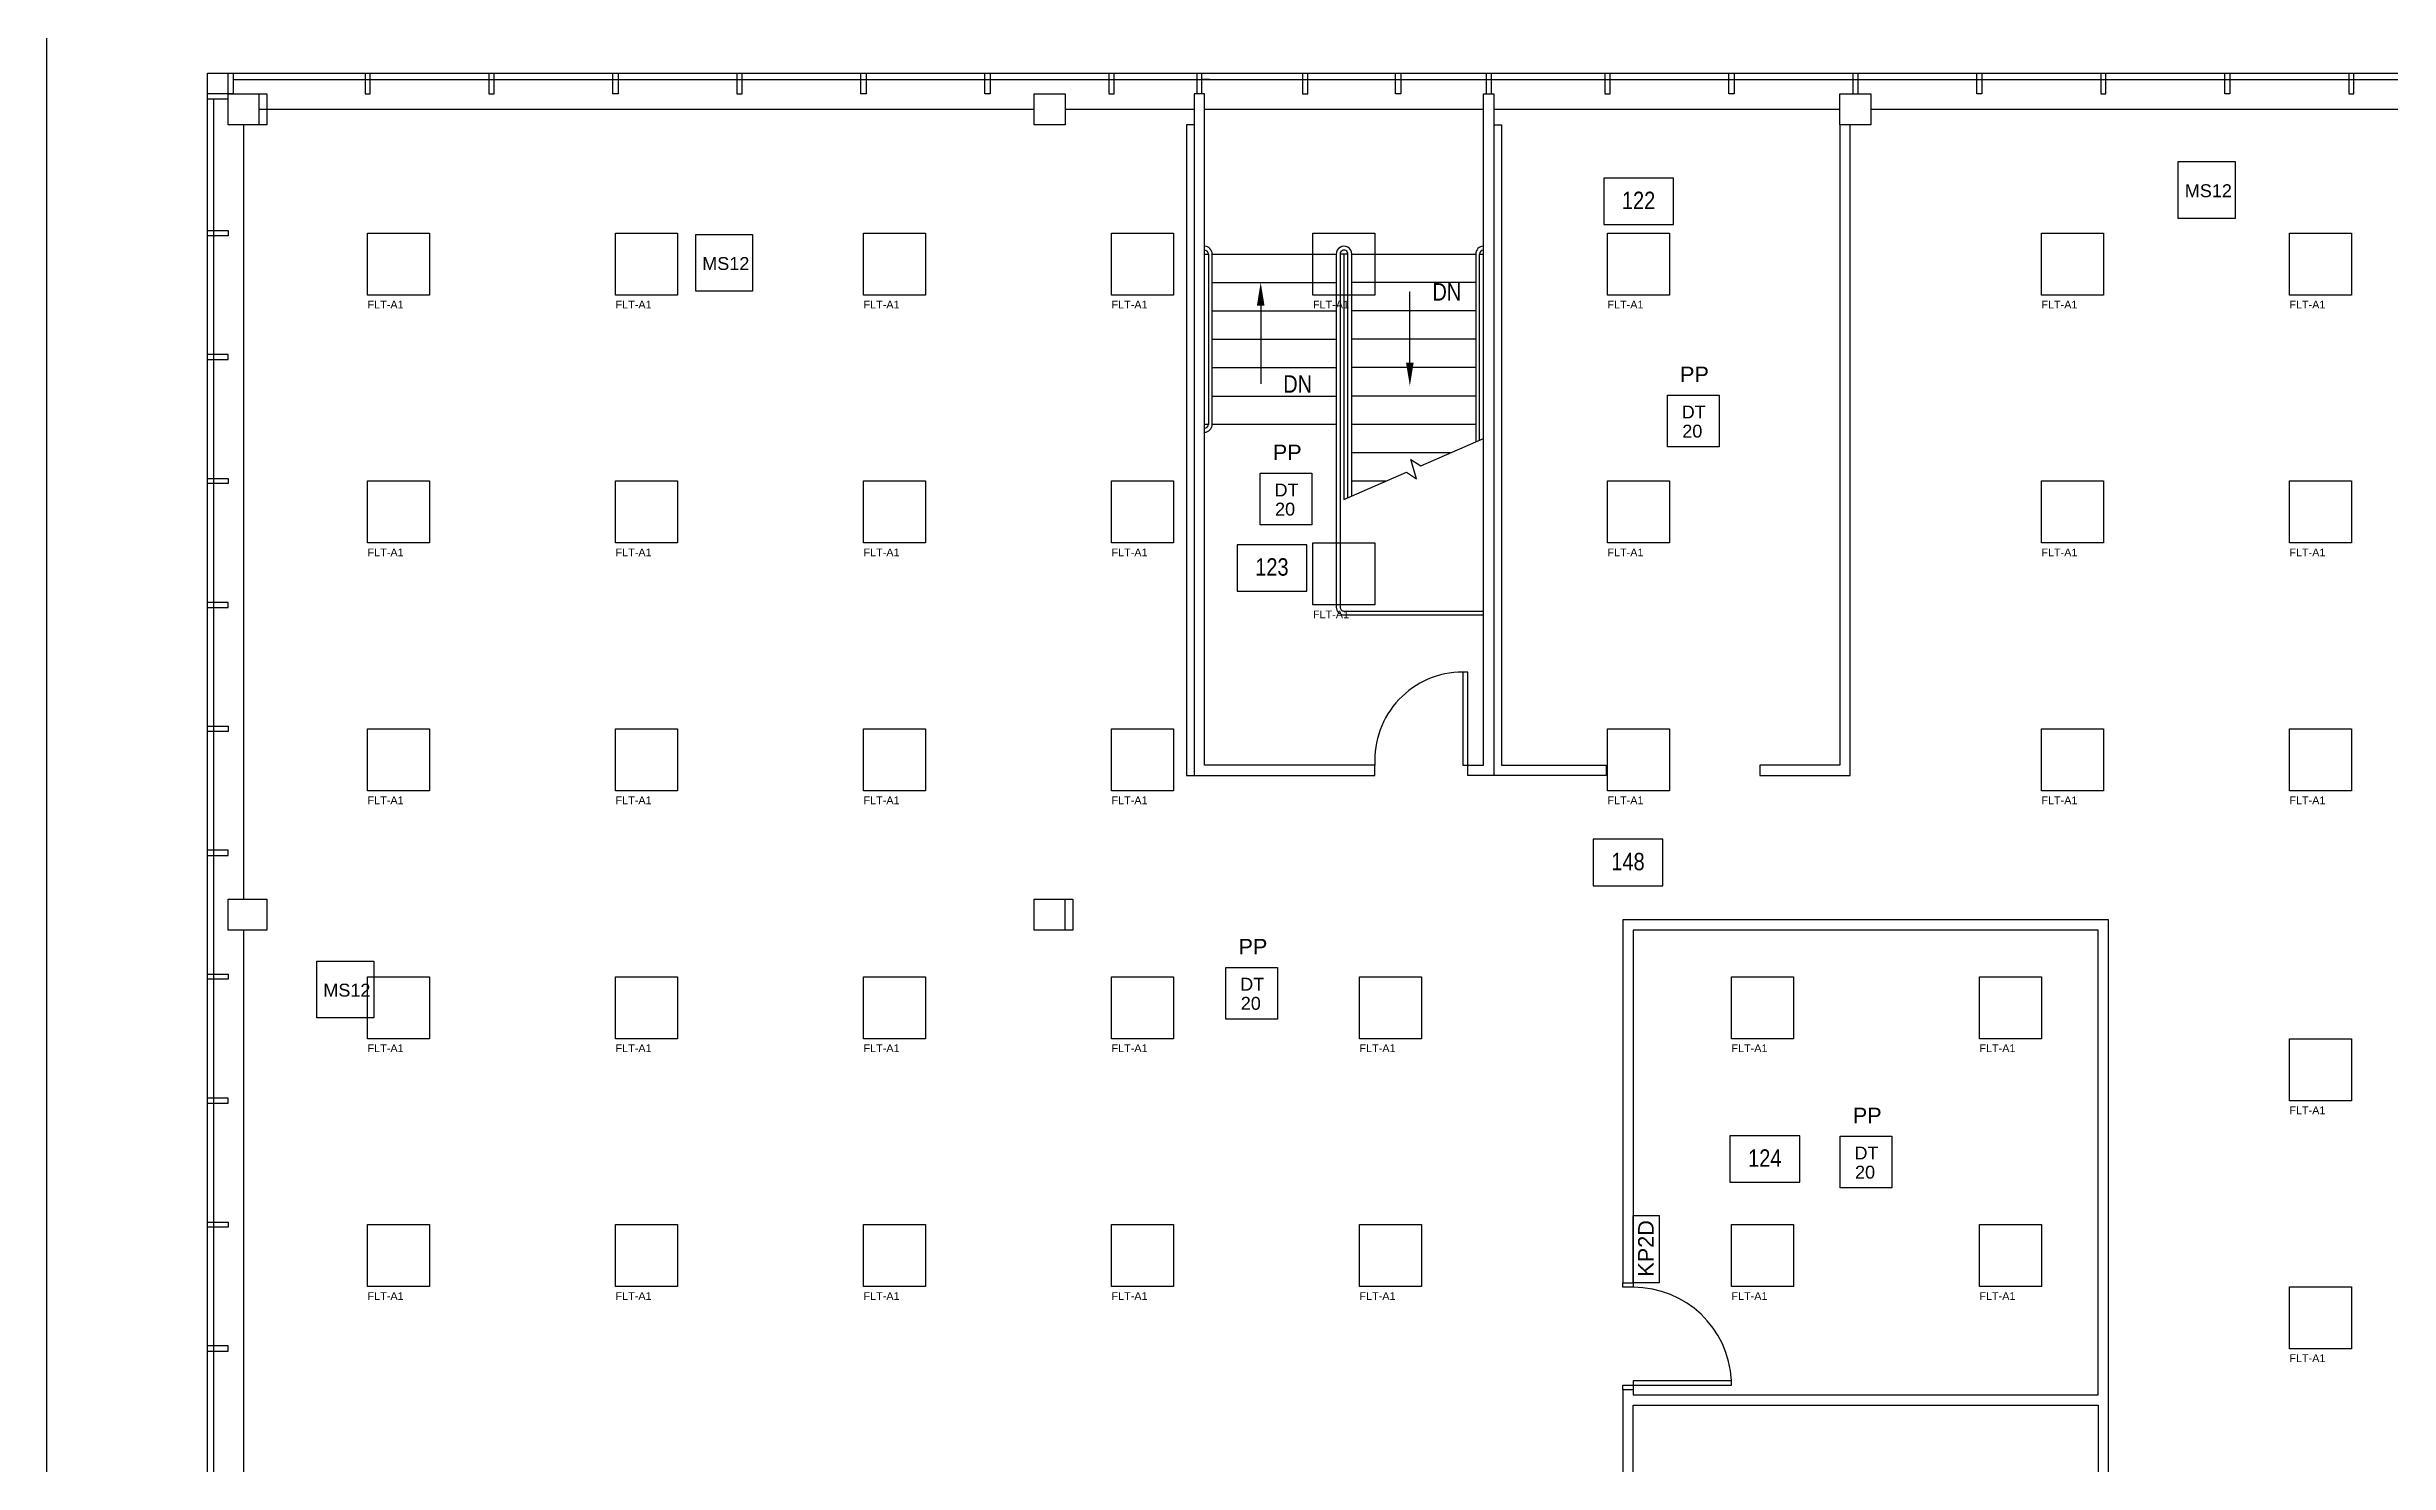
# Model space of a CAD drawing. Header units: inches. Extents: x 0 to 3575, y 0 to 2814.
# Drawn here: x 0 to 907, y 1797 to 2346 of the extents above; entities that cross this region are included whole.
import ezdxf
from ezdxf import colors
from ezdxf.entities.mleader import LeaderData, LeaderLine
from ezdxf.enums import TextEntityAlignment as Align
from ezdxf.math import Vec2, Vec3

# ---------------------------------------------------------------- set-up
doc = ezdxf.new("R2010")
doc.units = ezdxf.units.IN
doc.header["$MEASUREMENT"] = 0
doc.set_wipeout_variables(frame=1)
doc.layers.get('0').update_dxf_attribs({"color": 255})
doc.layers.add('FLT-Fixtures', color=3, linetype='Continuous')
doc.layers.add('FLT-Peripheral-Devices', color=6, linetype='Continuous')
doc.styles.get("Standard").update_dxf_attribs({"font": 'arial.ttf'})
doc.styles.add('XR-ARCH-NEW$0$DIMS', font='ARIALN.TTF')
doc.styles.add('XR-ARCH-NEW$0$NOTES-UNIV', font='ARIALN.TTF')

# ---------------------------------------------------------------- blocks, each defined once
blk = doc.blocks.new('XR-ARCH-NEW$0$Room No')
blk.add_lwpolyline([(-0.1406, 0), (0.1406, 0), (0.1406, 0.1875), (-0.1406, 0.1875)], close=True)
at = {"style": 'XR-ARCH-NEW$0$NOTES-UNIV'}
blk.add_attdef('ROOM_NO', text='', height=0.0703, dxfattribs=at).set_placement((-0.0003, 0.0977), align=Align.MIDDLE_CENTER)
blk = doc.blocks.new('FLT-A1')
at = {"layer": 'FLT-Fixtures'}
blk.add_lwpolyline([(0, 24), (24, 24), (24, 0), (0, 0)], close=True, dxfattribs=at)
blk.add_attdef('FLT-A1', (-0.01, -5.18), '', height=3, dxfattribs=at)
blk = doc.blocks.new('FLT-MS12')
at = {"layer": 'FLT-Peripheral-Devices'}
blk.add_lwpolyline([(0, 22), (22, 22), (22, 0), (0, 0)], close=True, dxfattribs=at)
at = {"layer": 'FLT-Peripheral-Devices', "insert": (2.5, 13.23), "char_height": 5, "attachment_point": 1}
blk.add_mtext('MS12', dxfattribs=at)
blk = doc.blocks.new('FLT-PP')
blk.add_wipeout([(18.97, 0), (0, 0), (0, 12.32), (18.98, 12.32)]).dxf.layer = 'FLT-Peripheral-Devices'
at = {"layer": 'FLT-Peripheral-Devices', "insert": (4.85, 9.03), "char_height": 6.005, "attachment_point": 1, "bg_fill": 2}
blk.add_mtext('PP', dxfattribs=at)
blk = doc.blocks.new('FLT- OAC-DT-2000')
at = {"layer": 'FLT-Peripheral-Devices', "insert": (-4.49, 6.02), "char_height": 5, "attachment_point": 1, "bg_fill": 2}
blk.add_mtext('DT', dxfattribs=at)
at = {"layer": 'FLT-Peripheral-Devices', "insert": (-4.27, -1.39), "char_height": 5, "attachment_point": 1, "bg_fill": 2}
blk.add_mtext('20', dxfattribs=at)
at = {"layer": 'FLT-Peripheral-Devices'}
blk.add_lwpolyline([(-10, 10), (10, 10), (10, -10), (-10, -10)], close=True, dxfattribs=at)
blk = doc.blocks.new('FLT-KP2LD')
at = {"layer": 'FLT-Peripheral-Devices'}
blk.add_lwpolyline([(0, 10), (26, 10), (26, 0), (0, 0)], close=True, dxfattribs=at)
blk.add_text('KP2D', height=6.005, dxfattribs=at).set_placement((2.31, 2.12))

msp = doc.modelspace()

# ---------------------------------------------------------------- linework, layer by layer
for p, q in [((72.17, 2333.27), (1328.17, 2333.27)), ((445.17, 2335.77), (445.17, 2327.77)), ((447.05, 2335.77), (447.05, 2327.77)), ((450.17, 2333.27, 84), (447.05, 2333.27, 82)), ((484.17, 2333.27, 84), (486.17, 2333.27)), ((557.17, 2335.77), (557.17, 2327.77)), ((559.17, 2335.77), (559.17, 2327.77)), ((82.17, 2321.77), (382.17, 2321.77)), ((394.17, 2321.77), (444.17, 2321.77)), ((448.17, 2321.77), (556.17, 2321.77)), ((560.17, 2321.77), (694.17, 2321.77)), ((706.17, 2321.77), (1006.17, 2321.77)), ((76.17, 2315.77), (76.17, 2015.77)), ((451.17, 2254.68), (499.17, 2254.68)), ((553.17, 2254.68), (505.17, 2254.68)), ((451.17, 2243.68), (499.17, 2243.68)), ((553.17, 2243.68), (505.17, 2243.68)), ((451.17, 2232.68), (499.17, 2232.68)), ((553.17, 2232.68), (505.17, 2232.68)), ((451.17, 2221.68), (499.17, 2221.68)), ((553.17, 2221.68), (505.17, 2221.68)), ((451.17, 2210.68), (499.17, 2210.68)), ((553.17, 2210.68), (505.17, 2210.68)), ((553.17, 2199.68), (505.17, 2199.68)), ((543.45, 2188.68), (505.17, 2188.68)), ((518.41, 2177.68), (505.17, 2177.68)), ((70.17, 2003.77), (70.17, 2015.77)), ((76.17, 2003.77), (76.17, 1703.77)), ((610.17, 1825.77), (610.17, 1745.27))]:
    msp.add_line(p, q)
for points in [[(984.47, 456.77), (982.47, 456.77), (982.47, 461.77), (994.17, 461.77), (994.17, 745.77), (62.17, 745.77), (62.17, 2335.77), (1338.17, 2335.77), (1338.17, 1995.77), (1244.17, 1995.77)], [(62.17, 2325.77), (70.17, 2325.77), (70.17, 2335.77)], [(72.17, 2335.77), (72.17, 2327.77), (62.17, 2327.77)], [(123.17, 2335.77), (123.17, 2327.77), (125.17, 2327.77), (125.17, 2335.77)], [(171.17, 2335.77), (171.17, 2327.77), (173.17, 2327.77), (173.17, 2335.77)], [(221.17, 2335.77), (221.17, 2327.77), (219.17, 2327.77), (219.17, 2335.77)], [(267.17, 2335.77), (267.17, 2327.77), (269.17, 2327.77), (269.17, 2335.77)], [(317.17, 2335.77), (317.17, 2327.77), (315.17, 2327.77), (315.17, 2335.77)], [(365.17, 2335.77), (365.17, 2327.77), (363.17, 2327.77), (363.17, 2335.77)], [(411.17, 2335.77), (411.17, 2327.77), (413.17, 2327.77), (413.17, 2335.77)], [(486.17, 2335.77), (486.17, 2327.77), (488.17, 2327.77), (488.17, 2335.77)], [(524.17, 2335.77), (524.17, 2327.77), (522.17, 2327.77), (522.17, 2335.77)], [(603.17, 2335.77), (603.17, 2327.77), (605.17, 2327.77), (605.17, 2335.77)], [(653.17, 2335.77), (653.17, 2327.77), (651.17, 2327.77), (651.17, 2335.77)], [(699.17, 2335.77), (699.17, 2327.77), (701.17, 2327.77), (701.17, 2335.77)], [(749.17, 2335.77), (749.17, 2327.77), (747.17, 2327.77), (747.17, 2335.77)], [(795.17, 2335.77), (795.17, 2327.77), (797.17, 2327.77), (797.17, 2335.77)], [(845.17, 2335.77), (845.17, 2327.77), (843.17, 2327.77), (843.17, 2335.77)], [(891.17, 2335.77), (891.17, 2327.77), (893.17, 2327.77), (893.17, 2335.77)], [(64.67, 745.77), (64.67, 2325.77)], [(85.17, 2315.77), (70.17, 2315.77), (70.17, 2327.77), (85.17, 2327.77), (85.17, 2315.77)], [(82.17, 2315.77), (82.17, 2327.77)], [(444.17, 2315.77), (441.17, 2315.77), (441.17, 2063.77), (514.17, 2063.77), (514.17, 2067.77), (448.17, 2067.77), (448.17, 2327.77), (444.17, 2327.77), (444.17, 2063.77)], [(560.17, 2315.77), (563.17, 2315.77), (563.17, 2067.77), (603.67, 2067.77), (603.67, 2063.77), (560.17, 2063.77)], [(62.17, 2274.77), (70.17, 2274.77), (70.17, 2272.77), (62.17, 2272.77)], [(448.17, 2265.68), (449.67, 2265.68), (449.67, 2199.68), (448.17, 2199.68)], [(502.17, 2265.68), (502.17, 2170.55), (526.43, 2181.2), (530.3, 2178.66), (528.05, 2186.16), (531.92, 2183.62), (556.17, 2194.27)], [(505.17, 2171.87), (505.17, 2265.68), (553.17, 2265.68), (553.17, 2192.95)], [(554.67, 2193.61), (554.67, 2265.68), (556.17, 2265.68)], [(62.17, 2224.77), (70.17, 2224.77), (70.17, 2226.77), (62.17, 2226.77)], [(62.17, 2178.77), (70.17, 2178.77), (70.17, 2176.77), (62.17, 2176.77)], [(62.17, 2128.77), (70.17, 2128.77), (70.17, 2130.77), (62.17, 2130.77)], [(62.17, 2082.77), (70.17, 2082.77), (70.17, 2080.77), (62.17, 2080.77)], [(62.17, 2032.77), (70.17, 2032.77), (70.17, 2034.77), (62.17, 2034.77)], [(397.17, 2003.77), (382.17, 2003.77), (382.17, 2015.77), (397.17, 2015.77), (397.17, 2003.77)], [(394.17, 2003.77), (394.17, 2015.77)], [(902.17, 1767.77), (906.17, 1767.77), (906.17, 1783.77), (798.17, 1783.77), (798.17, 2007.77), (610.17, 2007.77), (610.17, 1867.27)], [(614.17, 1825.77), (610.17, 1825.77), (610.17, 1827.52), (652.17, 1827.52), (652.17, 1829.27), (614.17, 1829.27), (614.17, 1823.77), (794.17, 1823.77), (794.17, 2003.77), (614.17, 2003.77), (614.17, 1865.52), (610.17, 1865.52), (610.17, 1867.27), (614.17, 1867.27)], [(62.17, 1986.77), (70.17, 1986.77), (70.17, 1984.77), (62.17, 1984.77)], [(62.17, 1936.77), (70.17, 1936.77), (70.17, 1938.77), (62.17, 1938.77)], [(62.17, 1890.77), (70.17, 1890.77), (70.17, 1888.77), (62.17, 1888.77)], [(62.17, 1840.77), (70.17, 1840.77), (70.17, 1842.77), (62.17, 1842.77)], [(614.17, 1745.27), (610.17, 1745.27), (610.17, 1743.52), (614.17, 1743.52), (614.17, 1819.77), (794.17, 1819.77), (794.17, 1699.77), (706.17, 1699.77)]]:
    msp.add_lwpolyline(points)
for points in [[(394.17, 2327.77), (394.17, 2315.77), (382.17, 2315.77), (382.17, 2327.77)], [(560.17, 2063.77), (550.17, 2063.77), (550.17, 2067.77), (556.17, 2067.77), (556.17, 2327.77), (560.17, 2327.77)], [(694.17, 2327.77), (706.17, 2327.77), (706.17, 2315.77), (694.17, 2315.77)], [(698.17, 2315.77), (694.17, 2315.77), (694.17, 2067.77), (663.17, 2067.77), (663.17, 2063.77), (698.17, 2063.77)], [(550.17, 2067.77), (550.17, 2103.77), (548.17, 2103.77), (548.17, 2067.77)], [(70.17, 2015.77), (85.17, 2015.77), (85.17, 2003.77), (70.17, 2003.77)]]:
    msp.add_lwpolyline(points, close=True)
for points in [[(499.17, 2199.68), (451.17, 2199.68), (451.17, 2265.68), (499.17, 2265.68), (499.17, 2128.91, 0.414214), (502.17, 2125.91), (556.17, 2125.91)], [(503.67, 2171.21), (503.67, 2265.68), (500.67, 2265.68), (500.67, 2128.91, 0.414214), (502.17, 2127.41), (556.17, 2127.41)]]:
    msp.add_lwpolyline(points, format="xyb")
for centre, radius, start, end in [((448.17, 2265.68), 3, 0, 90), ((448.17, 2265.68), 1.5, 0, 90), ((502.17, 2265.68), 3, 0, 180.48171), ((502.17, 2265.68), 1.5, 0, 180.48171), ((556.17, 2265.68), 3, 90, 180), ((556.17, 2265.68), 1.5, 90, 180), ((448.17, 2199.68), 3, 270, 0), ((448.17, 2199.68), 1.5, 270, 0), ((548.17, 2069.71), 34.06, 90, 183.27324), ((614.17, 1827.47), 38.04, 2.85402, 90)]:
    msp.add_arc(centre, radius, start, end)

# ---------------------------------------------------------------- block references
at = {"xscale": 96, "yscale": 96, "zscale": 96}
for p, values in [((616.25, 2277.07), {'ROOM_NO': '122'}), ((474.3, 2135.1), {'ROOM_NO': '123'}), ((612.16, 2021), {'ROOM_NO': '148'}), ((665.11, 1906.15), {'ROOM_NO': '124'})]:
    msp.add_blockref('XR-ARCH-NEW$0$Room No', p, dxfattribs=at).add_auto_attribs(values)
at = {"layer": 'FLT-Fixtures'}
for p in [(124.17, 2249.77), (220.17, 2249.77), (316.17, 2249.77), (412.17, 2249.77), (490.17, 2249.77), (604.17, 2249.77), (772.17, 2249.77), (868.17, 2249.77), (124.17, 2153.77), (220.17, 2153.77), (316.17, 2153.77), (412.17, 2153.77), (604.17, 2153.77), (772.17, 2153.77), (868.17, 2153.77), (490.17, 2129.77), (124.17, 2057.77), (220.17, 2057.77), (316.17, 2057.77), (412.17, 2057.77), (604.17, 2057.77), (772.17, 2057.77), (868.17, 2057.77), (124.17, 1961.77), (220.17, 1961.77), (316.17, 1961.77), (412.17, 1961.77), (508.17, 1961.77), (652.17, 1961.77), (748.17, 1961.77), (868.17, 1937.71), (124.17, 1865.77), (220.17, 1865.77), (316.17, 1865.77), (412.17, 1865.77), (508.17, 1865.77), (652.17, 1865.77), (748.17, 1865.77), (868.17, 1841.71)]:
    msp.add_blockref('FLT-A1', p, dxfattribs=at).add_auto_attribs({'FLT-A1': 'FLT-A1'})
at = {"layer": 'FLT-Peripheral-Devices'}
for p in [(825.17, 2279.47), (251.23, 2251.27), (104.54, 1969.84)]:
    msp.add_blockref('FLT-MS12', p, dxfattribs=at)
at = {"layer": 'FLT-Peripheral-Devices', "rotation": 90}
msp.add_blockref('FLT-KP2LD', (624.17, 1867.27), dxfattribs=at)

# ---------------------------------------------------------------- leaders
ml = msp.add_multileader_mtext('Standard')
ml.set_content('DN', color=256, style='XR-ARCH-NEW$0$DIMS')
ml.set_leader_properties(color=256, linetype='ByLayer', lineweight=-1)
ml.build(insert=Vec2(0, 0))
ml.multileader.update_dxf_attribs({"text_left_attachment_type": 2, "text_right_attachment_type": 2, "dogleg_length": 0.0938, "arrow_head_size": 9, "scale": 96})
ctx = ml.context
ctx.base_point, ctx.scale, ctx.char_height, ctx.arrow_head_size, ctx.landing_gap_size, ctx.plane_origin = Vec3(470.02, 2215.35), 96, 6.75, 9, 8.64, Vec3(469.93, 2254.68)
ctx.left_attachment, ctx.right_attachment = 2, 2
notes = []
notes.append((ctx, [(0, (1, 1, 0), (469.93, 2215.35), (1, 0), 0.0938, [(0, [(469.93, 2254.68)], 0, [])])]))
ctx.mtext.insert, ctx.mtext.rotation, ctx.mtext.flow_direction = Vec3(478.66, 2218.72), 6.283185, 5
ml = msp.add_multileader_mtext('Standard')
ml.set_content('DN', color=256, style='XR-ARCH-NEW$0$DIMS')
ml.set_leader_properties(color=256, linetype='ByLayer', lineweight=-1)
ml.build(insert=Vec2(0, 0))
ml.multileader.update_dxf_attribs({"text_left_attachment_type": 2, "text_right_attachment_type": 2, "dogleg_length": 0.0938, "arrow_head_size": 9, "scale": 96})
ctx = ml.context
ctx.base_point, ctx.scale, ctx.char_height, ctx.arrow_head_size, ctx.landing_gap_size, ctx.plane_origin = Vec3(527.77, 2251.02), 96, 6.75, 9, 8.64, Vec3(527.67, 2214.59)
ctx.left_attachment, ctx.right_attachment = 2, 2
notes.append((ctx, [(0, (1, 1, 0), (527.67, 2251.02), (1, 0), 0.0938, [(0, [(527.67, 2214.59)], 0, [])])]))
ctx.mtext.insert, ctx.mtext.rotation, ctx.mtext.flow_direction = Vec3(536.41, 2254.4), 6.283185, 5
for ctx, leaders in notes:
    for number, flags, end, landing, length, lines in leaders:
        leader = LeaderData()
        leader.index, (leader.has_last_leader_line, leader.has_dogleg_vector, leader.attachment_direction) = number, flags
        leader.last_leader_point, leader.dogleg_vector, leader.dogleg_length = Vec3(end), Vec3(landing), length
        for number, points, colour, breaks in lines:
            line = LeaderLine()
            line.index, line.vertices, line.color, line.breaks = number, Vec3.list(points), colors.encode_raw_color(colour), breaks
            leader.lines.append(line)
        ctx.leaders.append(leader)

# ---------------------------------------------------------------- next in the draw order: block references
at = {"layer": 'FLT-Peripheral-Devices'}
for p in [(627.41, 2213.03), (469.76, 2182.83), (456.48, 1991.41), (694.29, 1926.02)]:
    msp.add_blockref('FLT-PP', p, dxfattribs=at)

# ---------------------------------------------------------------- next in the draw order: block references
for p in [(637.41, 2200.97), (479.76, 2170.77), (466.48, 1979.35), (704.29, 1913.96)]:
    msp.add_blockref('FLT- OAC-DT-2000', p, dxfattribs=at)

# ---------------------------------------------------------------- next in the draw order: linework, layer by layer
msp.add_lwpolyline([(0, 2813.62), (3575.44, 2813.62), (3575.44, 0), (0, 0)], close=True)

doc.saveas('drawing.dxf')
